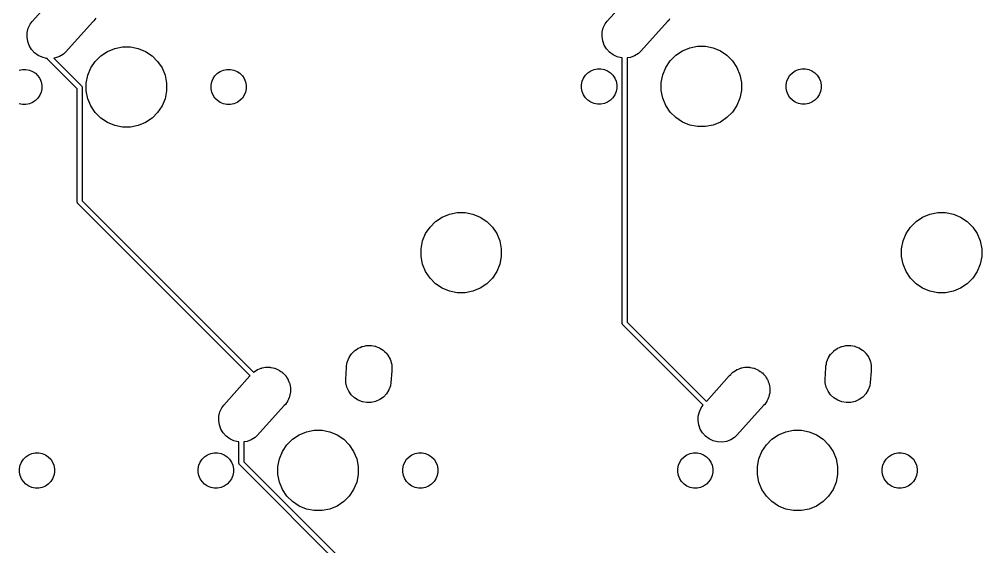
# Model space of a CAD drawing. Extents: x -26.1 to -7.5, y -7.6 to -2.2.
# Drawn here: x -9.434 to -7.551, y -4.37 to -3.339 of the extents above; entities that cross this region are included whole.
import ezdxf

# ---------------------------------------------------------------- set-up
doc = ezdxf.new("R2010")
doc.units = 0
doc.header["$MEASUREMENT"] = 0
doc.layers.add('BLACK', color=7, linetype='CONTINUOUS')

msp = doc.modelspace()

# ---------------------------------------------------------------- linework, layer by layer
at = {"layer": 'BLACK', "linetype": 'CONTINUOUS'}
for p, q in [((-9.40916, -3.34304), (-9.35824, -3.28629)), ((-8.28416, -3.34204), (-8.23324, -3.28529)), ((-9.41672, -3.35622), (-9.41303, -3.34831)), ((-9.41303, -3.34831), (-9.40916, -3.34304)), ((-9.291, -3.34399), (-9.34323, -3.4022)), ((-9.28876, -3.34175), (-9.291, -3.34399)), ((-9.28688, -3.33894), (-9.28876, -3.34175)), ((-9.28488, -3.33621), (-9.28688, -3.33894)), ((-8.29172, -3.35522), (-8.28803, -3.34731)), ((-8.28803, -3.34731), (-8.28416, -3.34204)), ((-8.166, -3.34299), (-8.21823, -3.4012)), ((-8.16376, -3.34075), (-8.166, -3.34299)), ((-8.16188, -3.33794), (-8.16376, -3.34075)), ((-9.41918, -3.37341), (-9.4188, -3.36469)), ((-9.4188, -3.36469), (-9.41672, -3.35622)), ((-8.29418, -3.37241), (-8.2938, -3.36369)), ((-8.2938, -3.36369), (-8.29172, -3.35522)), ((-9.41786, -3.38203), (-9.41918, -3.37341)), ((-9.41488, -3.39023), (-9.41786, -3.38203)), ((-8.29286, -3.38103), (-8.29418, -3.37241)), ((-8.28988, -3.38923), (-8.29286, -3.38103)), ((-8.28535, -3.39669), (-8.28988, -3.38923)), ((-9.41035, -3.39769), (-9.41488, -3.39023)), ((-9.40446, -3.40413), (-9.41035, -3.39769)), ((-9.39743, -3.40929), (-9.40446, -3.40413)), ((-9.34805, -3.40661), (-9.35551, -3.41114)), ((-9.34323, -3.4022), (-9.34805, -3.40661)), ((-9.27478, -3.41003), (-9.26192, -3.40143)), ((-9.26192, -3.40143), (-9.24764, -3.39552)), ((-9.24764, -3.39552), (-9.23247, -3.3925)), ((-9.23247, -3.3925), (-9.21701, -3.3925)), ((-9.21701, -3.3925), (-9.20184, -3.39552)), ((-9.20184, -3.39552), (-9.18756, -3.40143)), ((-9.18756, -3.40143), (-9.1747, -3.41003)), ((-8.27946, -3.40313), (-8.28535, -3.39669)), ((-8.27243, -3.40829), (-8.27946, -3.40313)), ((-8.26452, -3.41198), (-8.27243, -3.40829)), ((-8.22305, -3.40561), (-8.23051, -3.41014)), ((-8.21823, -3.4012), (-8.22305, -3.40561)), ((-8.14978, -3.40903), (-8.13692, -3.40043)), ((-8.13692, -3.40043), (-8.12264, -3.39452)), ((-8.12264, -3.39452), (-8.10747, -3.3915)), ((-8.10747, -3.3915), (-8.09201, -3.3915)), ((-8.09201, -3.3915), (-8.07684, -3.39452)), ((-8.07684, -3.39452), (-8.06256, -3.40043)), ((-8.06256, -3.40043), (-8.0497, -3.40903)), ((-9.38952, -3.41298), (-9.39743, -3.40929)), ((-9.38105, -3.41506), (-9.38952, -3.41298)), ((-9.37963, -3.41512), (-9.38105, -3.41506)), ((-9.37938, -3.41592), (-9.37963, -3.41512)), ((-9.37892, -3.41679), (-9.37938, -3.41592)), ((-9.37938, -3.41592), (-9.37938, -3.41592)), ((-9.37829, -3.41755), (-9.37892, -3.41679)), ((-9.3781, -3.41771), (-9.37829, -3.41755)), ((-9.32111, -3.4747), (-9.3781, -3.41771)), ((-9.36371, -3.41412), (-9.36704, -3.41463)), ((-9.36704, -3.41463), (-9.31275, -3.46892)), ((-9.35551, -3.41114), (-9.36371, -3.41412)), ((-9.29431, -3.43382), (-9.28572, -3.42096)), ((-9.28572, -3.42096), (-9.27478, -3.41003)), ((-9.1747, -3.41003), (-9.16377, -3.42096)), ((-9.16377, -3.42096), (-9.15517, -3.43382)), ((-8.25605, -3.41406), (-8.26452, -3.41198)), ((-8.25474, -3.41411), (-8.25605, -3.41406)), ((-8.25474, -3.93275), (-8.25474, -3.41411)), ((-8.23871, -3.41312), (-8.24474, -3.41404)), ((-8.24474, -3.41404), (-8.24474, -3.93093)), ((-8.23051, -3.41014), (-8.23871, -3.41312)), ((-8.16931, -3.43282), (-8.16072, -3.41996)), ((-8.16072, -3.41996), (-8.14978, -3.40903)), ((-8.0497, -3.40903), (-8.03877, -3.41996)), ((-8.03877, -3.41996), (-8.03017, -3.43282)), ((-9.43479, -3.43788), (-9.42813, -3.43655)), ((-9.42813, -3.43655), (-9.42135, -3.43655)), ((-9.42135, -3.43655), (-9.41469, -3.43788)), ((-9.41469, -3.43788), (-9.40842, -3.44047)), ((-9.40842, -3.44047), (-9.40278, -3.44424)), ((-9.40278, -3.44424), (-9.39798, -3.44904)), ((-9.30022, -3.4481), (-9.29431, -3.43382)), ((-9.15517, -3.43382), (-9.14926, -3.4481)), ((-9.0515, -3.44904), (-9.0467, -3.44424)), ((-9.0467, -3.44424), (-9.04106, -3.44047)), ((-9.04106, -3.44047), (-9.03479, -3.43788)), ((-9.03479, -3.43788), (-9.02813, -3.43655)), ((-9.02813, -3.43655), (-9.02135, -3.43655)), ((-9.02135, -3.43655), (-9.01469, -3.43788)), ((-9.01469, -3.43788), (-9.00842, -3.44047)), ((-9.00842, -3.44047), (-9.00278, -3.44424)), ((-9.00278, -3.44424), (-8.99798, -3.44904)), ((-8.3265, -3.44804), (-8.3217, -3.44324)), ((-8.3217, -3.44324), (-8.31606, -3.43947)), ((-8.31606, -3.43947), (-8.30979, -3.43688)), ((-8.30979, -3.43688), (-8.30313, -3.43555)), ((-8.30313, -3.43555), (-8.29635, -3.43555)), ((-8.29635, -3.43555), (-8.28969, -3.43688)), ((-8.28969, -3.43688), (-8.28342, -3.43947)), ((-8.28342, -3.43947), (-8.27778, -3.44324)), ((-8.27778, -3.44324), (-8.27298, -3.44804)), ((-8.17522, -3.4471), (-8.16931, -3.43282)), ((-8.03017, -3.43282), (-8.02426, -3.4471)), ((-7.9265, -3.44804), (-7.9217, -3.44324)), ((-7.9217, -3.44324), (-7.91606, -3.43947)), ((-7.91606, -3.43947), (-7.90979, -3.43688)), ((-7.90979, -3.43688), (-7.90313, -3.43555)), ((-7.90313, -3.43555), (-7.89635, -3.43555)), ((-7.89635, -3.43555), (-7.88969, -3.43688)), ((-7.88969, -3.43688), (-7.88342, -3.43947)), ((-7.88342, -3.43947), (-7.87778, -3.44324)), ((-7.87778, -3.44324), (-7.87298, -3.44804)), ((-9.39798, -3.44904), (-9.39421, -3.45468)), ((-9.39421, -3.45468), (-9.39162, -3.46095)), ((-9.39162, -3.46095), (-9.39029, -3.46761)), ((-9.30324, -3.46327), (-9.30022, -3.4481)), ((-9.30324, -3.47873), (-9.30324, -3.46327)), ((-9.14926, -3.4481), (-9.14624, -3.46327)), ((-9.14624, -3.46327), (-9.14624, -3.47873)), ((-9.05919, -3.46761), (-9.05787, -3.46095)), ((-9.05787, -3.46095), (-9.05527, -3.45468)), ((-9.05527, -3.45468), (-9.0515, -3.44904)), ((-8.99798, -3.44904), (-8.99421, -3.45468)), ((-8.99421, -3.45468), (-8.99162, -3.46095)), ((-8.99162, -3.46095), (-8.99029, -3.46761)), ((-8.33419, -3.46661), (-8.33287, -3.45995)), ((-8.33287, -3.45995), (-8.33027, -3.45368)), ((-8.33027, -3.45368), (-8.3265, -3.44804)), ((-8.27298, -3.44804), (-8.26921, -3.45368)), ((-8.26921, -3.45368), (-8.26662, -3.45995)), ((-8.26662, -3.45995), (-8.26529, -3.46661)), ((-8.17824, -3.46227), (-8.17522, -3.4471)), ((-8.17824, -3.47773), (-8.17824, -3.46227)), ((-8.02426, -3.4471), (-8.02124, -3.46227)), ((-8.02124, -3.46227), (-8.02124, -3.47773)), ((-7.93419, -3.46661), (-7.93287, -3.45995)), ((-7.93287, -3.45995), (-7.93027, -3.45368)), ((-7.93027, -3.45368), (-7.9265, -3.44804)), ((-7.87298, -3.44804), (-7.86921, -3.45368)), ((-7.86921, -3.45368), (-7.86662, -3.45995)), ((-7.86662, -3.45995), (-7.86529, -3.46661)), ((-9.39162, -3.48105), (-9.39421, -3.48732)), ((-9.39029, -3.47439), (-9.39162, -3.48105)), ((-9.39029, -3.46761), (-9.39029, -3.47439)), ((-9.32111, -3.69532), (-9.32111, -3.4747)), ((-9.31275, -3.46892), (-9.31256, -3.46907)), ((-9.31256, -3.46907), (-9.31195, -3.46982)), ((-9.31195, -3.46982), (-9.31194, -3.46983)), ((-9.31194, -3.46983), (-9.31147, -3.4707)), ((-9.31147, -3.4707), (-9.31119, -3.47165)), ((-9.31119, -3.47165), (-9.31109, -3.47263)), ((-9.31109, -3.47263), (-9.31111, -3.47287)), ((-9.31111, -3.47287), (-9.31111, -3.6935)), ((-9.30022, -3.4939), (-9.30324, -3.47873)), ((-9.14624, -3.47873), (-9.14926, -3.4939)), ((-9.05919, -3.47439), (-9.05919, -3.46761)), ((-9.05787, -3.48105), (-9.05919, -3.47439)), ((-9.05527, -3.48732), (-9.05787, -3.48105)), ((-8.99162, -3.48105), (-8.99421, -3.48732)), ((-8.99029, -3.47439), (-8.99162, -3.48105)), ((-8.99029, -3.46761), (-8.99029, -3.47439)), ((-8.33419, -3.47339), (-8.33419, -3.46661)), ((-8.33287, -3.48005), (-8.33419, -3.47339)), ((-8.33027, -3.48632), (-8.33287, -3.48005)), ((-8.26662, -3.48005), (-8.26921, -3.48632)), ((-8.26529, -3.47339), (-8.26662, -3.48005)), ((-8.26529, -3.46661), (-8.26529, -3.47339)), ((-8.17522, -3.4929), (-8.17824, -3.47773)), ((-8.02124, -3.47773), (-8.02426, -3.4929)), ((-7.93419, -3.47339), (-7.93419, -3.46661)), ((-7.93287, -3.48005), (-7.93419, -3.47339)), ((-7.93027, -3.48632), (-7.93287, -3.48005)), ((-7.86662, -3.48005), (-7.86921, -3.48632)), ((-7.86529, -3.47339), (-7.86662, -3.48005)), ((-7.86529, -3.46661), (-7.86529, -3.47339)), ((-9.40842, -3.50153), (-9.41469, -3.50412)), ((-9.40278, -3.49776), (-9.40842, -3.50153)), ((-9.39798, -3.49296), (-9.40278, -3.49776)), ((-9.39421, -3.48732), (-9.39798, -3.49296)), ((-9.29431, -3.50818), (-9.30022, -3.4939)), ((-9.14926, -3.4939), (-9.15517, -3.50818)), ((-9.0515, -3.49296), (-9.05527, -3.48732)), ((-9.0467, -3.49776), (-9.0515, -3.49296)), ((-9.04106, -3.50153), (-9.0467, -3.49776)), ((-9.03479, -3.50412), (-9.04106, -3.50153)), ((-9.00842, -3.50153), (-9.01469, -3.50412)), ((-9.00278, -3.49776), (-9.00842, -3.50153)), ((-8.99798, -3.49296), (-9.00278, -3.49776)), ((-8.99421, -3.48732), (-8.99798, -3.49296)), ((-8.3265, -3.49196), (-8.33027, -3.48632)), ((-8.3217, -3.49676), (-8.3265, -3.49196)), ((-8.31606, -3.50053), (-8.3217, -3.49676)), ((-8.30979, -3.50312), (-8.31606, -3.50053)), ((-8.28342, -3.50053), (-8.28969, -3.50312)), ((-8.27778, -3.49676), (-8.28342, -3.50053)), ((-8.27298, -3.49196), (-8.27778, -3.49676)), ((-8.26921, -3.48632), (-8.27298, -3.49196)), ((-8.16931, -3.50718), (-8.17522, -3.4929)), ((-8.02426, -3.4929), (-8.03017, -3.50718)), ((-7.9265, -3.49196), (-7.93027, -3.48632)), ((-7.9217, -3.49676), (-7.9265, -3.49196)), ((-7.91606, -3.50053), (-7.9217, -3.49676)), ((-7.90979, -3.50312), (-7.91606, -3.50053)), ((-7.88342, -3.50053), (-7.88969, -3.50312)), ((-7.87778, -3.49676), (-7.88342, -3.50053)), ((-7.87298, -3.49196), (-7.87778, -3.49676)), ((-7.86921, -3.48632), (-7.87298, -3.49196)), ((-9.42813, -3.50545), (-9.43479, -3.50412)), ((-9.42135, -3.50545), (-9.42813, -3.50545)), ((-9.41469, -3.50412), (-9.42135, -3.50545)), ((-9.28572, -3.52104), (-9.29431, -3.50818)), ((-9.27478, -3.53197), (-9.28572, -3.52104)), ((-9.16377, -3.52104), (-9.1747, -3.53197)), ((-9.15517, -3.50818), (-9.16377, -3.52104)), ((-9.02813, -3.50545), (-9.03479, -3.50412)), ((-9.02135, -3.50545), (-9.02813, -3.50545)), ((-9.01469, -3.50412), (-9.02135, -3.50545)), ((-8.30313, -3.50445), (-8.30979, -3.50312)), ((-8.29635, -3.50445), (-8.30313, -3.50445)), ((-8.28969, -3.50312), (-8.29635, -3.50445)), ((-8.16072, -3.52004), (-8.16931, -3.50718)), ((-8.14978, -3.53097), (-8.16072, -3.52004)), ((-8.03877, -3.52004), (-8.0497, -3.53097)), ((-8.03017, -3.50718), (-8.03877, -3.52004)), ((-7.90313, -3.50445), (-7.90979, -3.50312)), ((-7.89635, -3.50445), (-7.90313, -3.50445)), ((-7.88969, -3.50312), (-7.89635, -3.50445)), ((-9.26192, -3.54057), (-9.27478, -3.53197)), ((-9.1747, -3.53197), (-9.18756, -3.54057)), ((-8.13692, -3.53957), (-8.14978, -3.53097)), ((-8.12264, -3.54548), (-8.13692, -3.53957)), ((-8.06256, -3.53957), (-8.07684, -3.54548)), ((-8.0497, -3.53097), (-8.06256, -3.53957)), ((-9.24764, -3.54648), (-9.26192, -3.54057)), ((-9.23247, -3.5495), (-9.24764, -3.54648)), ((-9.21701, -3.5495), (-9.23247, -3.5495)), ((-9.20184, -3.54648), (-9.21701, -3.5495)), ((-9.18756, -3.54057), (-9.20184, -3.54648)), ((-8.10747, -3.5485), (-8.12264, -3.54548)), ((-8.09201, -3.5485), (-8.10747, -3.5485)), ((-8.07684, -3.54548), (-8.09201, -3.5485)), ((-9.32114, -3.69557), (-9.32111, -3.69532)), ((-9.32104, -3.69655), (-9.32114, -3.69557)), ((-9.32076, -3.69749), (-9.32104, -3.69655)), ((-9.32029, -3.69836), (-9.32076, -3.69749)), ((-9.32076, -3.69749), (-9.32076, -3.69749)), ((-9.31967, -3.69912), (-9.32029, -3.69836)), ((-9.31948, -3.69928), (-9.31967, -3.69912)), ((-8.98293, -4.03583), (-9.31948, -3.69928)), ((-9.31111, -3.6935), (-8.97586, -4.02876)), ((-8.61978, -3.73403), (-8.60692, -3.72543)), ((-8.60692, -3.72543), (-8.59264, -3.71952)), ((-8.59264, -3.71952), (-8.57747, -3.7165)), ((-8.57747, -3.7165), (-8.56201, -3.7165)), ((-8.56201, -3.7165), (-8.54684, -3.71952)), ((-8.54684, -3.71952), (-8.53256, -3.72543)), ((-8.53256, -3.72543), (-8.5197, -3.73403)), ((-7.67978, -3.73403), (-7.66692, -3.72543)), ((-7.66692, -3.72543), (-7.65264, -3.71952)), ((-7.65264, -3.71952), (-7.63747, -3.7165)), ((-7.63747, -3.7165), (-7.62201, -3.7165)), ((-7.62201, -3.7165), (-7.60684, -3.71952)), ((-7.60684, -3.71952), (-7.59256, -3.72543)), ((-7.59256, -3.72543), (-7.5797, -3.73403)), ((-8.63931, -3.75782), (-8.63072, -3.74496)), ((-8.63072, -3.74496), (-8.61978, -3.73403)), ((-8.5197, -3.73403), (-8.50877, -3.74496)), ((-8.50877, -3.74496), (-8.50017, -3.75782)), ((-7.69931, -3.75782), (-7.69072, -3.74496)), ((-7.69072, -3.74496), (-7.67978, -3.73403)), ((-7.5797, -3.73403), (-7.56877, -3.74496)), ((-7.56877, -3.74496), (-7.56017, -3.75782)), ((-8.64522, -3.7721), (-8.63931, -3.75782)), ((-8.50017, -3.75782), (-8.49426, -3.7721)), ((-7.70522, -3.7721), (-7.69931, -3.75782)), ((-7.56017, -3.75782), (-7.55426, -3.7721)), ((-8.64824, -3.78727), (-8.64522, -3.7721)), ((-8.49426, -3.7721), (-8.49124, -3.78727)), ((-7.70824, -3.78727), (-7.70522, -3.7721)), ((-7.55426, -3.7721), (-7.55124, -3.78727)), ((-8.64824, -3.80273), (-8.64824, -3.78727)), ((-8.64522, -3.8179), (-8.64824, -3.80273)), ((-8.49124, -3.80273), (-8.49426, -3.8179)), ((-8.49124, -3.78727), (-8.49124, -3.80273)), ((-7.70824, -3.80273), (-7.70824, -3.78727)), ((-7.70522, -3.8179), (-7.70824, -3.80273)), ((-7.55124, -3.80273), (-7.55426, -3.8179)), ((-7.55124, -3.78727), (-7.55124, -3.80273)), ((-8.63931, -3.83218), (-8.64522, -3.8179)), ((-8.49426, -3.8179), (-8.50017, -3.83218)), ((-7.69931, -3.83218), (-7.70522, -3.8179)), ((-7.55426, -3.8179), (-7.56017, -3.83218)), ((-8.63072, -3.84504), (-8.63931, -3.83218)), ((-8.50017, -3.83218), (-8.50877, -3.84504)), ((-7.69072, -3.84504), (-7.69931, -3.83218)), ((-7.56017, -3.83218), (-7.56877, -3.84504)), ((-8.61978, -3.85597), (-8.63072, -3.84504)), ((-8.60692, -3.86457), (-8.61978, -3.85597)), ((-8.5197, -3.85597), (-8.53256, -3.86457)), ((-8.50877, -3.84504), (-8.5197, -3.85597)), ((-7.67978, -3.85597), (-7.69072, -3.84504)), ((-7.66692, -3.86457), (-7.67978, -3.85597)), ((-7.5797, -3.85597), (-7.59256, -3.86457)), ((-7.56877, -3.84504), (-7.5797, -3.85597)), ((-8.59264, -3.87048), (-8.60692, -3.86457)), ((-8.57747, -3.8735), (-8.59264, -3.87048)), ((-8.56201, -3.8735), (-8.57747, -3.8735)), ((-8.54684, -3.87048), (-8.56201, -3.8735)), ((-8.53256, -3.86457), (-8.54684, -3.87048)), ((-7.65264, -3.87048), (-7.66692, -3.86457)), ((-7.63747, -3.8735), (-7.65264, -3.87048)), ((-7.62201, -3.8735), (-7.63747, -3.8735)), ((-7.60684, -3.87048), (-7.62201, -3.8735)), ((-7.59256, -3.86457), (-7.60684, -3.87048)), ((-8.25476, -3.933), (-8.25474, -3.93275)), ((-8.25467, -3.93398), (-8.25476, -3.933)), ((-8.25438, -3.93492), (-8.25467, -3.93398)), ((-8.25395, -3.93574), (-8.25438, -3.93492)), ((-8.25392, -3.93579), (-8.25395, -3.93574)), ((-8.25329, -3.93655), (-8.25392, -3.93579)), ((-8.24474, -3.93093), (-8.08976, -4.08591)), ((-8.2531, -3.93671), (-8.25329, -3.93655)), ((-8.09642, -4.09339), (-8.2531, -3.93671)), ((-8.78414, -3.99277), (-8.78152, -3.99014)), ((-8.78152, -3.99014), (-8.77897, -3.98744)), ((-8.77897, -3.98744), (-8.77844, -3.98706)), ((-8.77844, -3.98706), (-8.77797, -3.9866)), ((-8.77797, -3.9866), (-8.77489, -3.98453)), ((-8.77489, -3.98453), (-8.77186, -3.98238)), ((-8.77186, -3.98238), (-8.77126, -3.98211)), ((-8.77126, -3.98211), (-8.77072, -3.98175)), ((-8.77072, -3.98175), (-8.76729, -3.98033)), ((-8.76729, -3.98033), (-8.7639, -3.97881)), ((-8.7639, -3.97881), (-8.76326, -3.97866)), ((-8.76326, -3.97866), (-8.76266, -3.97841)), ((-8.76266, -3.97841), (-8.75902, -3.97769)), ((-8.75902, -3.97769), (-8.7554, -3.97686)), ((-8.7554, -3.97686), (-8.75474, -3.97684)), ((-8.75474, -3.97684), (-8.7541, -3.97671)), ((-8.7541, -3.97671), (-8.75039, -3.97671)), ((-8.75039, -3.97671), (-8.74668, -3.9766)), ((-8.74668, -3.9766), (-8.74603, -3.97671)), ((-8.74603, -3.97671), (-8.74538, -3.97671)), ((-8.74538, -3.97671), (-8.74174, -3.97743)), ((-8.74174, -3.97743), (-8.73807, -3.97805)), ((-8.73807, -3.97805), (-8.73746, -3.97828)), ((-8.73746, -3.97828), (-8.73682, -3.97841)), ((-8.73682, -3.97841), (-8.73339, -3.97983)), ((-8.73339, -3.97983), (-8.72992, -3.98115)), ((-8.72992, -3.98115), (-8.72937, -3.9815)), ((-8.72937, -3.9815), (-8.72876, -3.98175)), ((-8.72876, -3.98175), (-8.72567, -3.98381)), ((-8.72567, -3.98381), (-8.72253, -3.98578)), ((-8.72253, -3.98578), (-8.72205, -3.98623)), ((-8.72205, -3.98623), (-8.72151, -3.9866)), ((-8.72151, -3.9866), (-8.71888, -3.98922)), ((-8.71888, -3.98922), (-8.71618, -3.99177)), ((-8.71618, -3.99177), (-8.7158, -3.9923)), ((-8.7158, -3.9923), (-8.71534, -3.99277)), ((-7.84614, -3.99277), (-7.84352, -3.99014)), ((-7.84352, -3.99014), (-7.84097, -3.98744)), ((-7.84097, -3.98744), (-7.84044, -3.98706)), ((-7.84044, -3.98706), (-7.83997, -3.9866)), ((-7.83997, -3.9866), (-7.83689, -3.98453)), ((-7.83689, -3.98453), (-7.83386, -3.98238)), ((-7.83386, -3.98238), (-7.83326, -3.98211)), ((-7.83326, -3.98211), (-7.83272, -3.98175)), ((-7.83272, -3.98175), (-7.82929, -3.98033)), ((-7.82929, -3.98033), (-7.8259, -3.97881)), ((-7.8259, -3.97881), (-7.82526, -3.97866)), ((-7.82526, -3.97866), (-7.82466, -3.97841)), ((-7.82466, -3.97841), (-7.82102, -3.97769)), ((-7.82102, -3.97769), (-7.8174, -3.97686)), ((-7.8174, -3.97686), (-7.81674, -3.97684)), ((-7.81674, -3.97684), (-7.8161, -3.97671)), ((-7.8161, -3.97671), (-7.81239, -3.97671)), ((-7.81239, -3.97671), (-7.80868, -3.9766)), ((-7.80868, -3.9766), (-7.80803, -3.97671)), ((-7.80803, -3.97671), (-7.80738, -3.97671)), ((-7.80738, -3.97671), (-7.80374, -3.97743)), ((-7.80374, -3.97743), (-7.80007, -3.97805)), ((-7.80007, -3.97805), (-7.79946, -3.97828)), ((-7.79946, -3.97828), (-7.79882, -3.97841)), ((-7.79882, -3.97841), (-7.79539, -3.97983)), ((-7.79539, -3.97983), (-7.79192, -3.98115)), ((-7.79192, -3.98115), (-7.79137, -3.9815)), ((-7.79137, -3.9815), (-7.79076, -3.98175)), ((-7.79076, -3.98175), (-7.78767, -3.98381)), ((-7.78767, -3.98381), (-7.78453, -3.98578)), ((-7.78453, -3.98578), (-7.78405, -3.98623)), ((-7.78405, -3.98623), (-7.78351, -3.9866)), ((-7.78351, -3.9866), (-7.78088, -3.98922)), ((-7.78088, -3.98922), (-7.77818, -3.99177)), ((-7.77818, -3.99177), (-7.7778, -3.9923)), ((-7.7778, -3.9923), (-7.77734, -3.99277)), ((-8.79331, -4.01299), (-8.79269, -4.00933)), ((-8.79269, -4.00933), (-8.79246, -4.00872)), ((-8.79246, -4.00872), (-8.79233, -4.00808)), ((-8.79233, -4.00808), (-8.79091, -4.00465)), ((-8.79091, -4.00465), (-8.78959, -4.00118)), ((-8.78959, -4.00118), (-8.78924, -4.00063)), ((-8.78924, -4.00063), (-8.78899, -4.00002)), ((-8.78899, -4.00002), (-8.78693, -3.99693)), ((-8.78693, -3.99693), (-8.78496, -3.99379)), ((-8.78496, -3.99379), (-8.78451, -3.99331)), ((-8.78451, -3.99331), (-8.78414, -3.99277)), ((-8.71534, -3.99277), (-8.71327, -3.99585)), ((-8.71327, -3.99585), (-8.71112, -3.99888)), ((-8.71112, -3.99888), (-8.71085, -3.99948)), ((-8.71085, -3.99948), (-8.71049, -4.00002)), ((-8.71049, -4.00002), (-8.70907, -4.00345)), ((-8.70907, -4.00345), (-8.70755, -4.00684)), ((-8.70755, -4.00684), (-8.7074, -4.00748)), ((-8.7074, -4.00748), (-8.70715, -4.00808)), ((-8.70715, -4.00808), (-8.70643, -4.01172)), ((-7.85531, -4.01299), (-7.85469, -4.00933)), ((-7.85469, -4.00933), (-7.85446, -4.00872)), ((-7.85446, -4.00872), (-7.85433, -4.00808)), ((-7.85433, -4.00808), (-7.85291, -4.00465)), ((-7.85291, -4.00465), (-7.85159, -4.00118)), ((-7.85159, -4.00118), (-7.85124, -4.00063)), ((-7.85124, -4.00063), (-7.85099, -4.00002)), ((-7.85099, -4.00002), (-7.84893, -3.99693)), ((-7.84893, -3.99693), (-7.84696, -3.99379)), ((-7.84696, -3.99379), (-7.84651, -3.99331)), ((-7.84651, -3.99331), (-7.84614, -3.99277)), ((-7.77734, -3.99277), (-7.77527, -3.99585)), ((-7.77527, -3.99585), (-7.77312, -3.99888)), ((-7.77312, -3.99888), (-7.77285, -3.99948)), ((-7.77285, -3.99948), (-7.77249, -4.00002)), ((-7.77249, -4.00002), (-7.77107, -4.00345)), ((-7.77107, -4.00345), (-7.76955, -4.00684)), ((-7.76955, -4.00684), (-7.7694, -4.00748)), ((-7.7694, -4.00748), (-7.76915, -4.00808)), ((-7.76915, -4.00808), (-7.76843, -4.01172)), ((-8.97586, -4.02876), (-8.97558, -4.02857)), ((-8.97558, -4.02857), (-8.97486, -4.02791)), ((-8.97486, -4.02791), (-8.97196, -4.02615)), ((-8.97196, -4.02615), (-8.96915, -4.02427)), ((-8.96915, -4.02427), (-8.96824, -4.02389)), ((-8.96824, -4.02389), (-8.9674, -4.02338)), ((-8.9674, -4.02338), (-8.96421, -4.02223)), ((-8.96421, -4.02223), (-8.96108, -4.02093)), ((-8.96108, -4.02093), (-8.96012, -4.02074)), ((-8.96012, -4.02074), (-8.9592, -4.0204)), ((-8.9592, -4.0204), (-8.95585, -4.01989)), ((-8.95585, -4.01989), (-8.95253, -4.01923)), ((-8.95253, -4.01923), (-8.95154, -4.01923)), ((-8.95154, -4.01923), (-8.95057, -4.01908)), ((-8.95057, -4.01908), (-8.94719, -4.01923)), ((-8.94719, -4.01923), (-8.9438, -4.01923)), ((-8.9438, -4.01923), (-8.94284, -4.01942)), ((-8.94284, -4.01942), (-8.94186, -4.01946)), ((-8.94186, -4.01946), (-8.93857, -4.02027)), ((-8.93857, -4.02027), (-8.93525, -4.02093)), ((-8.93525, -4.02093), (-8.93434, -4.02131)), ((-8.93434, -4.02131), (-8.93338, -4.02154)), ((-8.93338, -4.02154), (-8.93031, -4.02297)), ((-8.93031, -4.02297), (-8.92719, -4.02427)), ((-8.92719, -4.02427), (-8.92637, -4.02482)), ((-8.92637, -4.02482), (-8.92548, -4.02523)), ((-8.92548, -4.02523), (-8.92275, -4.02724)), ((-8.92275, -4.02724), (-8.91993, -4.02912)), ((-8.91993, -4.02912), (-8.91924, -4.02981)), ((-8.91924, -4.02981), (-8.91844, -4.03039)), ((-8.79565, -4.04296), (-8.79403, -4.01947)), ((-8.79403, -4.01664), (-8.79331, -4.01299)), ((-8.79403, -4.01947), (-8.79403, -4.01664)), ((-8.70575, -4.02687), (-8.70728, -4.04905)), ((-8.70643, -4.01172), (-8.7056, -4.01534)), ((-8.70545, -4.02536), (-8.70575, -4.02687)), ((-8.7056, -4.01534), (-8.70558, -4.016)), ((-8.70558, -4.016), (-8.70545, -4.01664)), ((-8.70545, -4.01664), (-8.70545, -4.02035)), ((-8.70545, -4.02035), (-8.7054, -4.02188)), ((-8.7054, -4.02188), (-8.70545, -4.02253)), ((-8.70545, -4.02253), (-8.70545, -4.02536)), ((-8.04079, -4.03151), (-8.0384, -4.02912)), ((-8.0384, -4.02912), (-8.03758, -4.02857)), ((-8.03758, -4.02857), (-8.03686, -4.02791)), ((-8.03686, -4.02791), (-8.03396, -4.02615)), ((-8.03396, -4.02615), (-8.03115, -4.02427)), ((-8.03115, -4.02427), (-8.03024, -4.02389)), ((-8.03024, -4.02389), (-8.0294, -4.02338)), ((-8.0294, -4.02338), (-8.02621, -4.02223)), ((-8.02621, -4.02223), (-8.02308, -4.02093)), ((-8.02308, -4.02093), (-8.02212, -4.02074)), ((-8.02212, -4.02074), (-8.0212, -4.0204)), ((-8.0212, -4.0204), (-8.01785, -4.01989)), ((-8.01785, -4.01989), (-8.01453, -4.01923)), ((-8.01453, -4.01923), (-8.01354, -4.01923)), ((-8.01354, -4.01923), (-8.01257, -4.01908)), ((-8.01257, -4.01908), (-8.00919, -4.01923)), ((-8.00919, -4.01923), (-8.0058, -4.01923)), ((-8.0058, -4.01923), (-8.00484, -4.01942)), ((-8.00484, -4.01942), (-8.00386, -4.01946)), ((-8.00386, -4.01946), (-8.00057, -4.02027)), ((-8.00057, -4.02027), (-7.99725, -4.02093)), ((-7.99725, -4.02093), (-7.99634, -4.02131)), ((-7.99634, -4.02131), (-7.99538, -4.02154)), ((-7.99538, -4.02154), (-7.99231, -4.02297)), ((-7.99231, -4.02297), (-7.98919, -4.02427)), ((-7.98919, -4.02427), (-7.98837, -4.02482)), ((-7.98837, -4.02482), (-7.98748, -4.02523)), ((-7.98748, -4.02523), (-7.98475, -4.02724)), ((-7.98475, -4.02724), (-7.98193, -4.02912)), ((-7.98193, -4.02912), (-7.98124, -4.02981)), ((-7.98124, -4.02981), (-7.98044, -4.03039)), ((-7.85765, -4.04296), (-7.85603, -4.01947)), ((-7.85603, -4.01664), (-7.85531, -4.01299)), ((-7.85603, -4.01947), (-7.85603, -4.01664)), ((-7.76775, -4.02687), (-7.76928, -4.04905)), ((-7.76843, -4.01172), (-7.7676, -4.01534)), ((-7.76745, -4.02536), (-7.76775, -4.02687)), ((-7.7676, -4.01534), (-7.76758, -4.016)), ((-7.76758, -4.016), (-7.76745, -4.01664)), ((-7.76745, -4.01664), (-7.76745, -4.02035)), ((-7.76745, -4.02035), (-7.7674, -4.02188)), ((-7.7674, -4.02188), (-7.76745, -4.02253)), ((-7.76745, -4.02253), (-7.76745, -4.02536)), ((-9.03416, -4.09304), (-8.98324, -4.03629)), ((-8.98324, -4.03629), (-8.98293, -4.03583)), ((-8.91844, -4.03039), (-8.91616, -4.03289)), ((-8.91616, -4.03289), (-8.91376, -4.03529)), ((-8.91376, -4.03529), (-8.91322, -4.0361)), ((-8.91322, -4.0361), (-8.91255, -4.03683)), ((-8.91255, -4.03683), (-8.9108, -4.03973)), ((-8.9108, -4.03973), (-8.90891, -4.04254)), ((-8.90891, -4.04254), (-8.90854, -4.04345)), ((-8.90854, -4.04345), (-8.90803, -4.04429)), ((-8.90803, -4.04429), (-8.90687, -4.04747)), ((-8.90687, -4.04747), (-8.90558, -4.0506)), ((-8.79546, -4.04949), (-8.79565, -4.04296)), ((-8.08976, -4.08591), (-8.04524, -4.03629)), ((-8.04524, -4.03629), (-8.04457, -4.03529)), ((-8.04457, -4.03529), (-8.04233, -4.03305)), ((-8.04233, -4.03305), (-8.04168, -4.03232)), ((-8.04168, -4.03232), (-8.04079, -4.03151)), ((-7.98044, -4.03039), (-7.97816, -4.03289)), ((-7.97816, -4.03289), (-7.97576, -4.03529)), ((-7.97576, -4.03529), (-7.97522, -4.0361)), ((-7.97522, -4.0361), (-7.97455, -4.03683)), ((-7.97455, -4.03683), (-7.9728, -4.03973)), ((-7.9728, -4.03973), (-7.97091, -4.04254)), ((-7.97091, -4.04254), (-7.97054, -4.04345)), ((-7.97054, -4.04345), (-7.97003, -4.04429)), ((-7.97003, -4.04429), (-7.96887, -4.04747)), ((-7.96887, -4.04747), (-7.96758, -4.0506)), ((-7.85746, -4.04949), (-7.85765, -4.04296)), ((-8.90558, -4.0506), (-8.90538, -4.05156)), ((-8.90538, -4.05156), (-8.90505, -4.05249)), ((-8.90505, -4.05249), (-8.90453, -4.05584)), ((-8.90453, -4.05584), (-8.90387, -4.05916)), ((-8.90387, -4.05916), (-8.90387, -4.06014)), ((-8.90387, -4.06014), (-8.90372, -4.06111)), ((-8.90372, -4.06111), (-8.90387, -4.0645)), ((-8.90387, -4.0645), (-8.90387, -4.06788)), ((-8.79351, -4.058), (-8.79546, -4.04949)), ((-8.78993, -4.06596), (-8.79351, -4.058)), ((-8.78488, -4.07307), (-8.78993, -4.06596)), ((-8.71147, -4.06365), (-8.7161, -4.07105)), ((-8.70837, -4.0555), (-8.71147, -4.06365)), ((-8.70728, -4.04905), (-8.70837, -4.0555)), ((-7.96758, -4.0506), (-7.96738, -4.05156)), ((-7.96738, -4.05156), (-7.96705, -4.05249)), ((-7.96705, -4.05249), (-7.96653, -4.05584)), ((-7.96653, -4.05584), (-7.96587, -4.05916)), ((-7.96587, -4.05916), (-7.96587, -4.06014)), ((-7.96587, -4.06014), (-7.96572, -4.06111)), ((-7.96572, -4.06111), (-7.96587, -4.0645)), ((-7.96587, -4.0645), (-7.96587, -4.06788)), ((-7.85551, -4.058), (-7.85746, -4.04949)), ((-7.85193, -4.06596), (-7.85551, -4.058)), ((-7.84688, -4.07307), (-7.85193, -4.06596)), ((-7.77347, -4.06365), (-7.7781, -4.07105)), ((-7.77037, -4.0555), (-7.77347, -4.06365)), ((-7.76928, -4.04905), (-7.77037, -4.0555)), ((-8.90988, -4.08621), (-8.91188, -4.08894)), ((-8.90946, -4.08532), (-8.90988, -4.08621)), ((-8.90891, -4.0845), (-8.90946, -4.08532)), ((-8.90762, -4.08137), (-8.90891, -4.0845)), ((-8.90619, -4.0783), (-8.90762, -4.08137)), ((-8.90595, -4.07735), (-8.90619, -4.0783)), ((-8.90558, -4.07644), (-8.90595, -4.07735)), ((-8.90492, -4.07312), (-8.90558, -4.07644)), ((-8.90411, -4.06983), (-8.90492, -4.07312)), ((-8.90407, -4.06885), (-8.90411, -4.06983)), ((-8.90387, -4.06788), (-8.90407, -4.06885)), ((-8.77853, -4.07905), (-8.78488, -4.07307)), ((-8.77114, -4.08368), (-8.77853, -4.07905)), ((-8.76298, -4.08678), (-8.77114, -4.08368)), ((-8.73715, -4.08603), (-8.74566, -4.08798)), ((-8.72919, -4.08245), (-8.73715, -4.08603)), ((-8.72208, -4.0774), (-8.72919, -4.08245)), ((-8.7161, -4.07105), (-8.72208, -4.0774)), ((-7.97188, -4.08621), (-7.97388, -4.08894)), ((-7.97146, -4.08532), (-7.97188, -4.08621)), ((-7.97091, -4.0845), (-7.97146, -4.08532)), ((-7.96962, -4.08137), (-7.97091, -4.0845)), ((-7.96819, -4.0783), (-7.96962, -4.08137)), ((-7.96795, -4.07735), (-7.96819, -4.0783)), ((-7.96758, -4.07644), (-7.96795, -4.07735)), ((-7.96692, -4.07312), (-7.96758, -4.07644)), ((-7.96611, -4.06983), (-7.96692, -4.07312)), ((-7.96607, -4.06885), (-7.96611, -4.06983)), ((-7.96587, -4.06788), (-7.96607, -4.06885)), ((-7.84053, -4.07905), (-7.84688, -4.07307)), ((-7.83314, -4.08368), (-7.84053, -4.07905)), ((-7.82498, -4.08678), (-7.83314, -4.08368)), ((-7.79915, -4.08603), (-7.80766, -4.08798)), ((-7.79119, -4.08245), (-7.79915, -4.08603)), ((-7.78408, -4.0774), (-7.79119, -4.08245)), ((-7.7781, -4.07105), (-7.78408, -4.0774)), ((-9.04172, -4.10622), (-9.03803, -4.09831)), ((-9.03803, -4.09831), (-9.03416, -4.09304)), ((-8.916, -4.09399), (-8.96823, -4.1522)), ((-8.91376, -4.09175), (-8.916, -4.09399)), ((-8.91188, -4.08894), (-8.91376, -4.09175)), ((-8.75438, -4.08823), (-8.76298, -4.08678)), ((-8.74566, -4.08798), (-8.75438, -4.08823)), ((-8.10372, -4.10622), (-8.10003, -4.09831)), ((-8.10003, -4.09831), (-8.09642, -4.09339)), ((-7.978, -4.09399), (-8.03023, -4.1522)), ((-7.97576, -4.09175), (-7.978, -4.09399)), ((-7.97388, -4.08894), (-7.97576, -4.09175)), ((-7.81638, -4.08823), (-7.82498, -4.08678)), ((-7.80766, -4.08798), (-7.81638, -4.08823)), ((-9.04418, -4.12341), (-9.0438, -4.11469)), ((-9.04286, -4.13203), (-9.04418, -4.12341)), ((-9.0438, -4.11469), (-9.04172, -4.10622)), ((-8.10618, -4.12341), (-8.1058, -4.11469)), ((-8.10486, -4.13203), (-8.10618, -4.12341)), ((-8.1058, -4.11469), (-8.10372, -4.10622)), ((-9.03988, -4.14023), (-9.04286, -4.13203)), ((-9.03535, -4.14769), (-9.03988, -4.14023)), ((-8.87264, -4.14552), (-8.85747, -4.1425)), ((-8.85747, -4.1425), (-8.84201, -4.1425)), ((-8.84201, -4.1425), (-8.82684, -4.14552)), ((-8.10188, -4.14023), (-8.10486, -4.13203)), ((-8.09735, -4.14769), (-8.10188, -4.14023)), ((-7.93464, -4.14552), (-7.91947, -4.1425)), ((-7.91947, -4.1425), (-7.90401, -4.1425)), ((-7.90401, -4.1425), (-7.88884, -4.14552)), ((-9.02946, -4.15413), (-9.03535, -4.14769)), ((-9.02243, -4.15929), (-9.02946, -4.15413)), ((-9.01452, -4.16298), (-9.02243, -4.15929)), ((-8.98051, -4.16114), (-8.98871, -4.16412)), ((-8.97305, -4.15661), (-8.98051, -4.16114)), ((-8.96823, -4.1522), (-8.97305, -4.15661)), ((-8.91072, -4.17096), (-8.89978, -4.16003)), ((-8.89978, -4.16003), (-8.88692, -4.15143)), ((-8.88692, -4.15143), (-8.87264, -4.14552)), ((-8.82684, -4.14552), (-8.81256, -4.15143)), ((-8.81256, -4.15143), (-8.7997, -4.16003)), ((-8.7997, -4.16003), (-8.78877, -4.17096)), ((-8.09146, -4.15413), (-8.09735, -4.14769)), ((-8.08443, -4.15929), (-8.09146, -4.15413)), ((-8.07652, -4.16298), (-8.08443, -4.15929)), ((-8.04251, -4.16114), (-8.05071, -4.16412)), ((-8.03505, -4.15661), (-8.04251, -4.16114)), ((-8.03023, -4.1522), (-8.03505, -4.15661)), ((-7.97272, -4.17096), (-7.96178, -4.16003)), ((-7.96178, -4.16003), (-7.94892, -4.15143)), ((-7.94892, -4.15143), (-7.93464, -4.14552)), ((-7.88884, -4.14552), (-7.87456, -4.15143)), ((-7.87456, -4.15143), (-7.8617, -4.16003)), ((-7.8617, -4.16003), (-7.85077, -4.17096)), ((-9.00605, -4.16506), (-9.01452, -4.16298)), ((-9.00474, -4.16511), (-9.00605, -4.16506)), ((-9.00474, -4.20599), (-9.00474, -4.16511)), ((-8.98871, -4.16412), (-8.99474, -4.16504)), ((-8.99474, -4.16504), (-8.99474, -4.20416)), ((-8.91931, -4.18382), (-8.91072, -4.17096)), ((-8.78877, -4.17096), (-8.78017, -4.18382)), ((-8.06805, -4.16506), (-8.07652, -4.16298)), ((-8.05933, -4.16544), (-8.06805, -4.16506)), ((-8.05071, -4.16412), (-8.05933, -4.16544)), ((-7.98131, -4.18382), (-7.97272, -4.17096)), ((-7.85077, -4.17096), (-7.84217, -4.18382)), ((-9.43027, -4.20468), (-9.4265, -4.19904)), ((-9.4265, -4.19904), (-9.4217, -4.19424)), ((-9.4217, -4.19424), (-9.41606, -4.19047)), ((-9.41606, -4.19047), (-9.40979, -4.18788)), ((-9.40979, -4.18788), (-9.40313, -4.18655)), ((-9.40313, -4.18655), (-9.39635, -4.18655)), ((-9.39635, -4.18655), (-9.38969, -4.18788)), ((-9.38969, -4.18788), (-9.38342, -4.19047)), ((-9.38342, -4.19047), (-9.37778, -4.19424)), ((-9.37778, -4.19424), (-9.37298, -4.19904)), ((-9.37298, -4.19904), (-9.36921, -4.20468)), ((-9.08027, -4.20468), (-9.0765, -4.19904)), ((-9.0765, -4.19904), (-9.0717, -4.19424)), ((-9.0717, -4.19424), (-9.06606, -4.19047)), ((-9.06606, -4.19047), (-9.05979, -4.18788)), ((-9.05979, -4.18788), (-9.05313, -4.18655)), ((-9.05313, -4.18655), (-9.04635, -4.18655)), ((-9.04635, -4.18655), (-9.03969, -4.18788)), ((-9.03969, -4.18788), (-9.03342, -4.19047)), ((-9.03342, -4.19047), (-9.02778, -4.19424)), ((-9.02778, -4.19424), (-9.02298, -4.19904)), ((-9.02298, -4.19904), (-9.01921, -4.20468)), ((-8.92824, -4.21327), (-8.92522, -4.1981)), ((-8.92522, -4.1981), (-8.91931, -4.18382)), ((-8.78017, -4.18382), (-8.77426, -4.1981)), ((-8.77426, -4.1981), (-8.77124, -4.21327)), ((-8.68027, -4.20468), (-8.6765, -4.19904)), ((-8.6765, -4.19904), (-8.6717, -4.19424)), ((-8.6717, -4.19424), (-8.66606, -4.19047)), ((-8.66606, -4.19047), (-8.65979, -4.18788)), ((-8.65979, -4.18788), (-8.65313, -4.18655)), ((-8.65313, -4.18655), (-8.64635, -4.18655)), ((-8.64635, -4.18655), (-8.63969, -4.18788)), ((-8.63969, -4.18788), (-8.63342, -4.19047)), ((-8.63342, -4.19047), (-8.62778, -4.19424)), ((-8.62778, -4.19424), (-8.62298, -4.19904)), ((-8.62298, -4.19904), (-8.61921, -4.20468)), ((-8.14227, -4.20468), (-8.1385, -4.19904)), ((-8.1385, -4.19904), (-8.1337, -4.19424)), ((-8.1337, -4.19424), (-8.12806, -4.19047)), ((-8.12806, -4.19047), (-8.12179, -4.18788)), ((-8.12179, -4.18788), (-8.11513, -4.18655)), ((-8.11513, -4.18655), (-8.10835, -4.18655)), ((-8.10835, -4.18655), (-8.10169, -4.18788)), ((-8.10169, -4.18788), (-8.09542, -4.19047)), ((-8.09542, -4.19047), (-8.08978, -4.19424)), ((-8.08978, -4.19424), (-8.08498, -4.19904)), ((-8.08498, -4.19904), (-8.08121, -4.20468)), ((-7.99024, -4.21327), (-7.98722, -4.1981)), ((-7.98722, -4.1981), (-7.98131, -4.18382)), ((-7.84217, -4.18382), (-7.83626, -4.1981)), ((-7.83626, -4.1981), (-7.83324, -4.21327)), ((-7.74227, -4.20468), (-7.7385, -4.19904)), ((-7.7385, -4.19904), (-7.7337, -4.19424)), ((-7.7337, -4.19424), (-7.72806, -4.19047)), ((-7.72806, -4.19047), (-7.72179, -4.18788)), ((-7.72179, -4.18788), (-7.71513, -4.18655)), ((-7.71513, -4.18655), (-7.70835, -4.18655)), ((-7.70835, -4.18655), (-7.70169, -4.18788)), ((-7.70169, -4.18788), (-7.69542, -4.19047)), ((-7.69542, -4.19047), (-7.68978, -4.19424)), ((-7.68978, -4.19424), (-7.68498, -4.19904)), ((-7.68498, -4.19904), (-7.68121, -4.20468)), ((-9.43419, -4.21761), (-9.43287, -4.21095)), ((-9.43419, -4.22439), (-9.43419, -4.21761)), ((-9.43287, -4.21095), (-9.43027, -4.20468)), ((-9.36921, -4.20468), (-9.36662, -4.21095)), ((-9.36662, -4.21095), (-9.36529, -4.21761)), ((-9.36529, -4.21761), (-9.36529, -4.22439)), ((-9.08419, -4.21761), (-9.08287, -4.21095)), ((-9.08419, -4.22439), (-9.08419, -4.21761)), ((-9.08287, -4.21095), (-9.08027, -4.20468)), ((-9.01921, -4.20468), (-9.01662, -4.21095)), ((-9.01662, -4.21095), (-9.01529, -4.21761)), ((-9.01529, -4.21761), (-9.01529, -4.22439)), ((-9.00476, -4.20623), (-9.00474, -4.20599)), ((-9.00467, -4.20721), (-9.00476, -4.20623)), ((-9.00438, -4.20816), (-9.00467, -4.20721)), ((-9.00392, -4.20902), (-9.00438, -4.20816)), ((-9.00438, -4.20816), (-9.00438, -4.20816)), ((-9.00329, -4.20979), (-9.00392, -4.20902)), ((-9.0031, -4.20994), (-9.00329, -4.20979)), ((-8.37437, -4.83868), (-9.0031, -4.20994)), ((-8.99474, -4.20416), (-8.36768, -4.83122)), ((-8.92824, -4.22873), (-8.92824, -4.21327)), ((-8.77124, -4.21327), (-8.77124, -4.22873)), ((-8.68419, -4.21761), (-8.68287, -4.21095)), ((-8.68419, -4.22439), (-8.68419, -4.21761)), ((-8.68287, -4.21095), (-8.68027, -4.20468)), ((-8.61921, -4.20468), (-8.61662, -4.21095)), ((-8.61662, -4.21095), (-8.61529, -4.21761)), ((-8.61529, -4.21761), (-8.61529, -4.22439)), ((-8.14619, -4.21761), (-8.14487, -4.21095)), ((-8.14619, -4.22439), (-8.14619, -4.21761)), ((-8.14487, -4.21095), (-8.14227, -4.20468)), ((-8.08121, -4.20468), (-8.07862, -4.21095)), ((-8.07862, -4.21095), (-8.07729, -4.21761)), ((-8.07729, -4.21761), (-8.07729, -4.22439)), ((-7.99024, -4.22873), (-7.99024, -4.21327)), ((-7.83324, -4.21327), (-7.83324, -4.22873)), ((-7.74619, -4.21761), (-7.74487, -4.21095)), ((-7.74619, -4.22439), (-7.74619, -4.21761)), ((-7.74487, -4.21095), (-7.74227, -4.20468)), ((-7.68121, -4.20468), (-7.67862, -4.21095)), ((-7.67862, -4.21095), (-7.67729, -4.21761)), ((-7.67729, -4.21761), (-7.67729, -4.22439)), ((-9.43287, -4.23105), (-9.43419, -4.22439)), ((-9.43027, -4.23732), (-9.43287, -4.23105)), ((-9.36662, -4.23105), (-9.36921, -4.23732)), ((-9.36529, -4.22439), (-9.36662, -4.23105)), ((-9.08287, -4.23105), (-9.08419, -4.22439)), ((-9.08027, -4.23732), (-9.08287, -4.23105)), ((-9.01662, -4.23105), (-9.01921, -4.23732)), ((-9.01529, -4.22439), (-9.01662, -4.23105)), ((-8.92522, -4.2439), (-8.92824, -4.22873)), ((-8.77124, -4.22873), (-8.77426, -4.2439)), ((-8.68287, -4.23105), (-8.68419, -4.22439)), ((-8.68027, -4.23732), (-8.68287, -4.23105)), ((-8.61662, -4.23105), (-8.61921, -4.23732)), ((-8.61529, -4.22439), (-8.61662, -4.23105)), ((-8.14487, -4.23105), (-8.14619, -4.22439)), ((-8.14227, -4.23732), (-8.14487, -4.23105)), ((-8.07862, -4.23105), (-8.08121, -4.23732)), ((-8.07729, -4.22439), (-8.07862, -4.23105)), ((-7.98722, -4.2439), (-7.99024, -4.22873)), ((-7.83324, -4.22873), (-7.83626, -4.2439)), ((-7.74487, -4.23105), (-7.74619, -4.22439)), ((-7.74227, -4.23732), (-7.74487, -4.23105)), ((-7.67862, -4.23105), (-7.68121, -4.23732)), ((-7.67729, -4.22439), (-7.67862, -4.23105)), ((-9.4265, -4.24296), (-9.43027, -4.23732)), ((-9.4217, -4.24776), (-9.4265, -4.24296)), ((-9.41606, -4.25153), (-9.4217, -4.24776)), ((-9.40979, -4.25412), (-9.41606, -4.25153)), ((-9.40313, -4.25545), (-9.40979, -4.25412)), ((-9.39635, -4.25545), (-9.40313, -4.25545)), ((-9.38969, -4.25412), (-9.39635, -4.25545)), ((-9.38342, -4.25153), (-9.38969, -4.25412)), ((-9.37778, -4.24776), (-9.38342, -4.25153)), ((-9.37298, -4.24296), (-9.37778, -4.24776)), ((-9.36921, -4.23732), (-9.37298, -4.24296)), ((-9.0765, -4.24296), (-9.08027, -4.23732)), ((-9.0717, -4.24776), (-9.0765, -4.24296)), ((-9.06606, -4.25153), (-9.0717, -4.24776)), ((-9.05979, -4.25412), (-9.06606, -4.25153)), ((-9.05313, -4.25545), (-9.05979, -4.25412)), ((-9.04635, -4.25545), (-9.05313, -4.25545)), ((-9.03969, -4.25412), (-9.04635, -4.25545)), ((-9.03342, -4.25153), (-9.03969, -4.25412)), ((-9.02778, -4.24776), (-9.03342, -4.25153)), ((-9.02298, -4.24296), (-9.02778, -4.24776)), ((-9.01921, -4.23732), (-9.02298, -4.24296)), ((-8.91931, -4.25818), (-8.92522, -4.2439)), ((-8.77426, -4.2439), (-8.78017, -4.25818)), ((-8.6765, -4.24296), (-8.68027, -4.23732)), ((-8.6717, -4.24776), (-8.6765, -4.24296)), ((-8.66606, -4.25153), (-8.6717, -4.24776)), ((-8.65979, -4.25412), (-8.66606, -4.25153)), ((-8.65313, -4.25545), (-8.65979, -4.25412)), ((-8.64635, -4.25545), (-8.65313, -4.25545)), ((-8.63969, -4.25412), (-8.64635, -4.25545)), ((-8.63342, -4.25153), (-8.63969, -4.25412)), ((-8.62778, -4.24776), (-8.63342, -4.25153)), ((-8.62298, -4.24296), (-8.62778, -4.24776)), ((-8.61921, -4.23732), (-8.62298, -4.24296)), ((-8.1385, -4.24296), (-8.14227, -4.23732)), ((-8.1337, -4.24776), (-8.1385, -4.24296)), ((-8.12806, -4.25153), (-8.1337, -4.24776)), ((-8.12179, -4.25412), (-8.12806, -4.25153)), ((-8.11513, -4.25545), (-8.12179, -4.25412)), ((-8.10835, -4.25545), (-8.11513, -4.25545)), ((-8.10169, -4.25412), (-8.10835, -4.25545)), ((-8.09542, -4.25153), (-8.10169, -4.25412)), ((-8.08978, -4.24776), (-8.09542, -4.25153)), ((-8.08498, -4.24296), (-8.08978, -4.24776)), ((-8.08121, -4.23732), (-8.08498, -4.24296)), ((-7.98131, -4.25818), (-7.98722, -4.2439)), ((-7.83626, -4.2439), (-7.84217, -4.25818)), ((-7.7385, -4.24296), (-7.74227, -4.23732)), ((-7.7337, -4.24776), (-7.7385, -4.24296)), ((-7.72806, -4.25153), (-7.7337, -4.24776)), ((-7.72179, -4.25412), (-7.72806, -4.25153)), ((-7.71513, -4.25545), (-7.72179, -4.25412)), ((-7.70835, -4.25545), (-7.71513, -4.25545)), ((-7.70169, -4.25412), (-7.70835, -4.25545)), ((-7.69542, -4.25153), (-7.70169, -4.25412)), ((-7.68978, -4.24776), (-7.69542, -4.25153)), ((-7.68498, -4.24296), (-7.68978, -4.24776)), ((-7.68121, -4.23732), (-7.68498, -4.24296)), ((-8.91072, -4.27104), (-8.91931, -4.25818)), ((-8.89978, -4.28197), (-8.91072, -4.27104)), ((-8.78877, -4.27104), (-8.7997, -4.28197)), ((-8.78017, -4.25818), (-8.78877, -4.27104)), ((-7.97272, -4.27104), (-7.98131, -4.25818)), ((-7.96178, -4.28197), (-7.97272, -4.27104)), ((-7.85077, -4.27104), (-7.8617, -4.28197)), ((-7.84217, -4.25818), (-7.85077, -4.27104)), ((-8.88692, -4.29057), (-8.89978, -4.28197)), ((-8.87264, -4.29648), (-8.88692, -4.29057)), ((-8.81256, -4.29057), (-8.82684, -4.29648)), ((-8.7997, -4.28197), (-8.81256, -4.29057)), ((-7.94892, -4.29057), (-7.96178, -4.28197)), ((-7.93464, -4.29648), (-7.94892, -4.29057)), ((-7.87456, -4.29057), (-7.88884, -4.29648)), ((-7.8617, -4.28197), (-7.87456, -4.29057)), ((-8.85747, -4.2995), (-8.87264, -4.29648)), ((-8.84201, -4.2995), (-8.85747, -4.2995)), ((-8.82684, -4.29648), (-8.84201, -4.2995)), ((-7.91947, -4.2995), (-7.93464, -4.29648)), ((-7.90401, -4.2995), (-7.91947, -4.2995)), ((-7.88884, -4.29648), (-7.90401, -4.2995))]:
    msp.add_line(p, q, dxfattribs=at)

doc.saveas('drawing.dxf')
